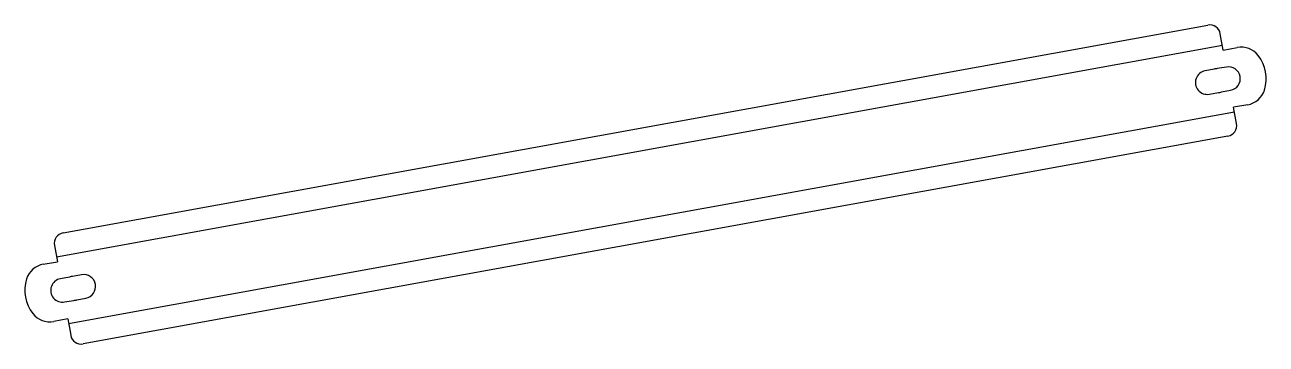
# Model space of a CAD drawing. Header units: millimetres. Extents: x 92 to 668, y -122 to 26.
import ezdxf

# ---------------------------------------------------------------- set-up
doc = ezdxf.new("R2010")
doc.units = ezdxf.units.MM

msp = doc.modelspace()

# ---------------------------------------------------------------- linework, layer by layer
for p, q in [((110.224434, -70.627329), (641.317767, 25.790826)), ((648.508124, 14.176025), (647.130485, 21.764375)), ((648.508124, 14.176025), (655.034691, 15.360901)), ((649.937138, 6.30469), (645.748902, 5.54433)), ((644.286204, 5.278782), (640.097969, 4.518423)), ((642.062862, -6.304663), (646.251098, -5.544304)), ((647.713796, -5.278756), (651.902031, -4.518396)), ((659.857612, -11.204856), (653.331045, -12.389732)), ((654.708684, -19.978082), (653.331045, -12.389732)), ((650.682233, -25.7908), (119.588899, -122.208954)), ((106.197983, -76.440047), (107.575621, -84.028397)), ((101.049055, -85.213272), (107.575621, -84.028397)), ((113.192871, -91.139372), (109.004635, -91.899732)), ((118.843804, -90.113465), (114.655568, -90.873825)), ((110.969529, -102.722818), (115.157765, -101.962458)), ((116.620462, -101.696911), (120.808698, -100.936551)), ((112.398542, -110.594153), (105.871976, -111.779029)), ((112.398542, -110.594153), (113.776181, -118.182503))]:
    msp.add_line(p, q)
at = {"color": 1}
for p, q in [((107.154742, -81.710097), (648.087245, 16.494325)), ((653.751924, -14.708031), (112.819422, -112.912453))]:
    msp.add_line(p, q, dxfattribs=at)
for centre, radius, start, end in [((642.210901, 20.871242), 5, 10.28978, 100.28978), ((656.820958, 5.521732), 10, 38.107919, 100.28978), ((650.919585, 0.893147), 17.5, 342.47164, 38.107919), ((650.919585, 0.893147), 5.5, 280.28978, 100.28978), ((641.080415, -0.89312), 5.5, 100.28978, 280.28978), ((646, 0.000013), 5.55, 92.593112, 107.986447), ((646, 0.000013), 5.55, 272.593112, 287.986447), ((658.071345, -1.365687), 10, 280.28978, 342.47164), ((649.789099, -20.871215), 5, 280.28978, 10.28978), ((111.117567, -75.546913), 5, 100.28978, 190.28978), ((102.835322, -95.052441), 10, 100.28978, 162.47164), ((109.987082, -97.311275), 17.5, 162.47164, 218.107919), ((109.987082, -97.311275), 5.5, 100.28978, 280.28978), ((114.906666, -96.418141), 5.55, 92.593112, 107.986447), ((119.826251, -95.525008), 5.5, 280.28978, 100.28978), ((114.906666, -96.418141), 5.55, 272.593112, 287.986447), ((104.085709, -101.93986), 10, 218.107919, 280.28978), ((118.695766, -117.28937), 5, 190.28978, 280.28978)]:
    msp.add_arc(centre, radius, start, end)

doc.saveas('drawing.dxf')
